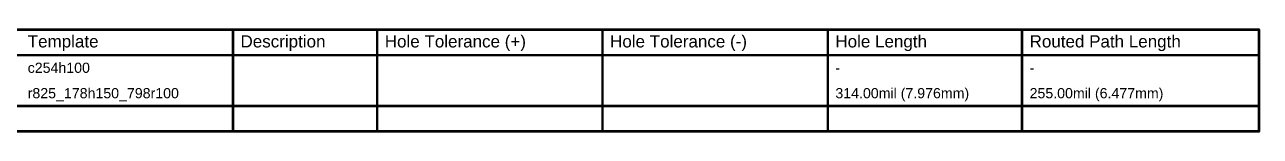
# Model space of a CAD drawing. Header units: inches. Extents: x -5 to 358, y -5 to 45.
# Drawn here: x 172.3 to 358.1, y 29 to 44.7 of the extents above; entities that cross this region are included whole.
import ezdxf

# ---------------------------------------------------------------- set-up
doc = ezdxf.new("R2010")
doc.units = ezdxf.units.IN
doc.layers.add('Drill Drawing', color=1, linetype='Continuous')
doc.styles.add('Arial', font='', dxfattribs={"height": 0.2})
doc.styles.get('Arial').set_extended_font_data('Arial')

msp = doc.modelspace()

# ---------------------------------------------------------------- linework, layer by layer
at = {"layer": 'Drill Drawing', "const_width": 0.381}
for points in [[(14.26, 44.47), (357.88, 44.47)], [(203.62, 29.23), (203.62, 44.47)], [(225.3, 29.23), (225.3, 44.47)], [(259.18, 29.23), (259.18, 44.47)], [(293.05, 29.23), (293.05, 44.47)], [(322.25, 29.23), (322.25, 44.47)], [(357.88, 29.23), (357.88, 44.47)], [(14.26, 40.66), (357.88, 40.66)], [(14.26, 33.04), (357.88, 33.04)], [(14.26, 29.23), (357.88, 29.23)]]:
    msp.add_lwpolyline(points, dxfattribs=at)
at = {"layer": 'Drill Drawing', "const_width": 0.191}
for points in [[(203.52, 44.47, 1), (203.71, 44.47, 1)], [(225.21, 44.47, 1), (225.4, 44.47, 1)], [(259.08, 44.47, 1), (259.27, 44.47, 1)], [(292.96, 44.47, 1), (293.15, 44.47, 1)], [(322.16, 44.47, 1), (322.35, 44.47, 1)], [(357.78, 44.47, 1), (357.97, 44.47, 1)], [(357.78, 44.47, 1), (357.97, 44.47, 1)], [(357.78, 40.66, 1), (357.97, 40.66, 1)], [(357.78, 33.04, 1), (357.97, 33.04, 1)], [(203.52, 29.23, 1), (203.71, 29.23, 1)], [(225.21, 29.23, 1), (225.4, 29.23, 1)], [(259.08, 29.23, 1), (259.27, 29.23, 1)], [(292.96, 29.23, 1), (293.15, 29.23, 1)], [(322.16, 29.23, 1), (322.35, 29.23, 1)], [(357.78, 29.23, 1), (357.97, 29.23, 1)], [(357.78, 29.23, 1), (357.97, 29.23, 1)]]:
    msp.add_lwpolyline(points, format="xyb", close=True, dxfattribs=at)

# ---------------------------------------------------------------- texts
at = {"layer": 'Drill Drawing', "style": 'Arial'}
for s, height, p in [('Template', 1.829, (172.77, 41.81)), ('Description', 1.8288, (204.76, 41.81)), ('Hole Tolerance (+)', 1.8288, (226.45, 41.81)), ('Hole Tolerance (-)', 1.8288, (260.32, 41.81)), ('Hole Length', 1.8288, (294.19, 41.81)), ('Routed Path Length', 1.8288, (323.39, 41.81)), ('c254h100', 1.524, (172.77, 38)), ('-', 1.52, (294.19, 38)), ('-', 1.52, (323.39, 38)), ('r825_178h150_798r100', 1.524, (172.77, 34.19)), ('314.00mil (7.976mm)', 1.524, (294.19, 34.19)), ('255.00mil (6.477mm)', 1.524, (323.39, 34.19))]:
    msp.add_text(s, height=height, dxfattribs=at).set_placement(p)

doc.saveas('drawing.dxf')
